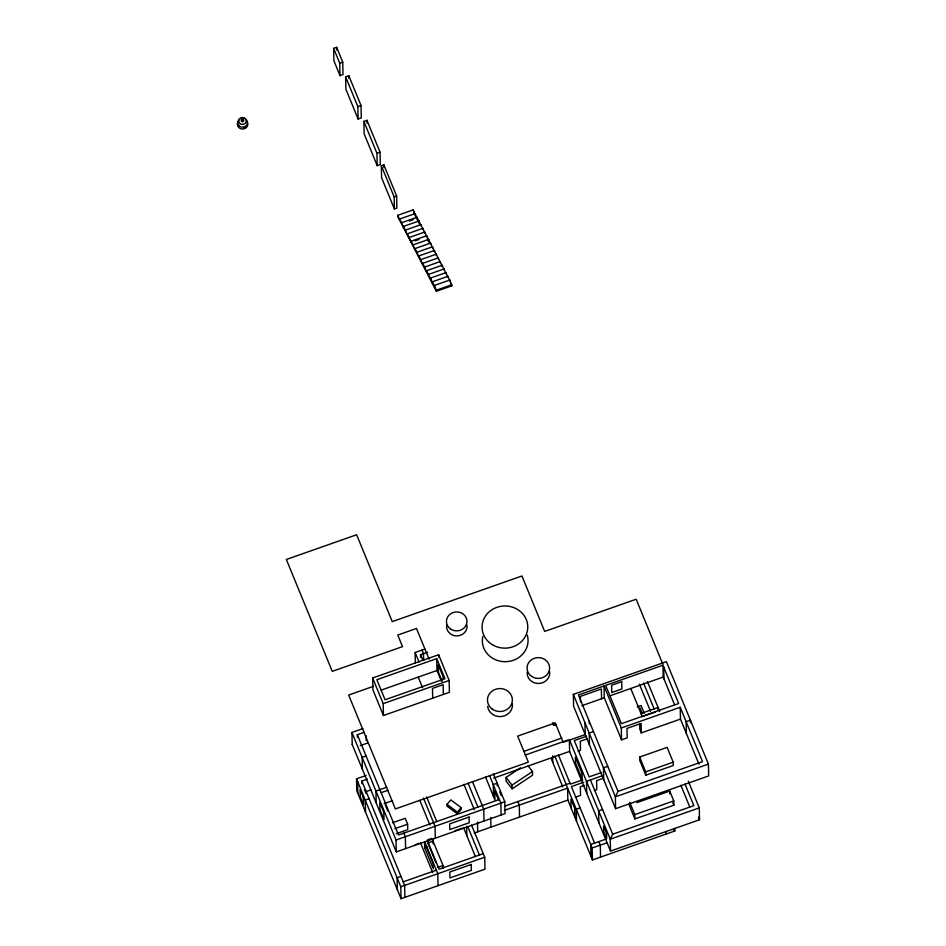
<?xml version="1.0" encoding="UTF-8"?>
<svg xmlns="http://www.w3.org/2000/svg" width="946" height="946" viewBox="0 0 946 946"><rect width="100%" height="100%" fill="white"/><g stroke="black" fill="none" stroke-linecap="round" stroke-linejoin="round"><path stroke-width="1.42" d="M241.396 120.875L242.259 119.61M241.833 120.095L242.081 121.041L243.027 120.591M242.448 121.123L242.578 120.426M242.117 120.225L242.696 119.752M243.169 120.13L242.649 121.112L243.051 120.189M242.744 121.135L242.259 119.728M241.869 120.769L242.365 119.858L241.892 120.296M243.122 120.804L242.614 119.693M243.607 120.71C243.441 123.075 239.882 120.922 242.105 119.693M680.221 707.265L680.47 719.102L641.305 732.89L641.104 723.453L626.973 728.42L627.174 737.856L621.534 739.843L621.286 727.994L680.221 707.265L702.535 761.66L618.022 791.388L615.361 796.828L615.61 808.676L708.672 775.933L708.424 764.096L666.398 661.656L573.347 694.399L573.595 706.236L615.61 808.676M685.01 784.104L693.844 805.649L612.689 834.206L610.241 839.208L610.489 851.081L699.52 819.756L699.26 807.884L688.321 781.207M446.985 804.313L450.875 799.914L461.163 807.648L461.199 809.445L457.32 813.832L447.032 806.098L446.985 804.313L457.285 812.046L457.32 813.832M457.285 812.046L461.163 807.648M528.211 766.012L532.492 771.51L532.574 775.2L512.129 788.822L506.122 781.136L506.051 777.446L520.477 767.821M512.129 788.822L512.046 785.121L532.492 771.51M333.642 48.364L336.646 47.3L342.748 62.164L343.008 74.568L339.992 75.621L333.903 60.757L333.642 48.364L339.732 63.228L339.992 75.621M339.732 63.228L342.748 62.164M345.621 76.827L348.802 75.715L361.029 105.514L361.289 117.907L358.108 119.03L345.881 89.231L345.621 76.827L357.848 106.626L358.108 119.03M357.848 106.626L361.029 105.514M363.879 121.407L366.977 120.319L380.044 152.176L380.304 164.569L377.206 165.656L364.139 133.8L363.879 121.407L376.946 153.264L377.206 165.656M376.946 153.264L380.044 152.176M381.333 165.692L383.828 164.817L396.646 196.035L396.894 208.096L394.399 208.971L381.593 177.753L381.333 165.692L394.151 196.91L394.399 208.971M394.151 196.91L396.646 196.035M397.722 215.333L413.213 209.894L415.164 214.647L415.14 213.583L399.661 219.023L399.673 220.087L397.722 215.333L397.746 216.398L436.343 291.273L451.821 285.834L449.847 280.004L434.368 285.456L434.391 286.52L432.44 281.766L447.919 276.315L449.87 281.068L449.847 280.004M401.589 222.712L417.068 217.273L419.019 222.026L418.995 220.962L403.516 226.413L403.54 227.478L399.661 219.023M409.346 221.057L413.213 219.697M405.444 230.103L420.923 224.651L422.874 229.405L422.85 228.341L407.371 233.792L407.395 234.856L403.516 226.413M409.299 237.481L424.778 232.03L426.729 236.784L426.705 235.72L411.226 241.171L411.25 242.235L407.371 233.792M415.117 240.875L418.995 239.515M413.154 244.86L428.633 239.409L430.584 244.163L430.56 243.098L415.081 248.55L415.105 249.614L411.226 241.171M417.009 252.239L432.488 246.8L434.439 251.553L434.427 250.489L418.936 255.928L418.96 256.993L415.081 248.55M420.864 259.618L436.354 254.178L438.305 258.932L438.282 257.868L422.791 263.319L422.815 264.383L418.936 255.928M424.73 267.009L440.209 261.557L442.16 266.311L442.137 265.247L426.658 270.698L426.681 271.762L422.791 263.319M428.585 274.387L444.064 268.936L446.015 273.69L445.992 272.625L430.513 278.077L430.536 279.141L426.658 270.698M436.343 291.273L436.319 290.209L451.798 284.77M415.353 663.051L415.128 652.492L424.754 649.11M420.603 657.375L420.544 654.738L427.616 652.243M372.653 677.975L438.625 654.762L449.161 680.446L449.409 692.295L383.437 715.507L372.901 689.823L372.653 677.975L383.189 703.658L383.437 715.507M436.733 658.641L376.851 679.713L385.081 699.78L444.963 678.708L436.733 658.641L436.981 670.489L441.368 681.191M373.611 686.252L348.672 695.026L395.393 808.925L528.341 762.145L517.663 736.106L555.207 722.898L563.177 742.338L585.219 734.581L584.971 722.744M381.214 690.107L436.981 670.489M383.189 703.658L449.161 680.446M352.231 744.49L351.912 732.452L362.921 728.574M357.387 737.336L357.328 734.687L364.222 732.275M360.237 745.637L368.207 742.835M366.078 756.02L362.152 757.403L362.401 769.287M621.286 727.994L604.045 685.945L578.455 694.955L618.022 791.388M662.969 665.215L605.665 685.377L621.38 723.69L678.684 703.517L662.969 665.215L663.217 677.052L674.498 704.569M471.534 825.042L484.73 857.218L484.979 869.161L401.045 898.7L356.772 790.785L356.524 778.842L366.114 775.472M361.892 783.69L361.833 781.041L367.332 779.102M581.885 705.681L604.293 697.793L604.045 685.945M610.052 695.771L663.217 677.052M552.606 722.839L553.647 725.369L556.402 724.4M366.114 791.566L371.494 789.673M386.796 787.214L375.94 791.033L376.189 802.906M381.12 792.677L388.037 790.241M369.106 798.743L365.251 800.091L365.499 812.046M637.237 706.887L641.092 705.527L644.261 713.272M524.202 751.266L561.806 738.034M384.135 803.58L392.436 800.659M640.619 713.662L658.085 707.513L658.144 710.162M525.16 755.085L567.967 740.02M593.473 731.554L589.204 733.067L589.453 744.904M586.555 736.213L574.257 740.541L589.169 776.867L601.538 772.515M641.885 716.737L655.424 711.983M587.241 738.791L580.312 741.226L580.501 750.308L578.101 751.148M493.646 778.132L569.598 751.408L569.374 740.86M392.448 822.772L405.207 818.278L407.631 824.179L407.738 829.666L396.256 833.71M394.86 828.672L407.631 824.179M499.37 799.512L398.491 835.011L357.328 734.687M504.797 801.747L505.046 813.619L396.291 851.885L396.043 840.013L504.797 801.747L493.363 773.887M607.746 766.343L603.477 767.845L603.725 779.693M639.65 757.048L667.131 747.375L673.197 762.169L673.268 765.503L645.787 775.176L639.721 760.383L639.65 757.048L645.716 771.841L645.787 775.176M505.034 806.075L570 783.205M582.712 779.835L570.391 784.175L558.306 754.695M583.824 782.2L571.384 786.575L594.573 843.111M602.791 775.554L586.485 781.301L586.733 793.174M504.36 810.367L567.6 788.124L592.172 848.03L592.433 859.973L674.794 830.99L674.735 828.329M427.45 839.906L431.613 838.452M603.312 778.286L596.595 780.651L596.784 789.638L594.336 790.501M415.081 844.754L419.137 843.335M454.979 830.754L462.346 828.164M584.238 785.381L580.359 786.741L580.548 795.385L575.452 797.182M427.521 843.111L433.055 841.171L443.035 865.484L443.095 868.239M424.659 847.77L424.553 842.768L433.185 863.816L433.292 868.806L424.659 847.77L427.438 846.788M645.716 771.841L673.197 762.169M474.183 833.024L567.848 800.068L567.6 788.124L554.758 755.949M580.123 807.884L576.268 809.244L576.516 821.199M708.424 764.096L615.361 796.828L573.347 694.399M400.962 876.386L397.107 877.746L397.355 889.701M437.49 867.435L443.035 865.484M602.567 809.54L598.629 810.923L598.877 822.795M403.197 881.849L436.354 870.178M483.276 853.67L439.133 869.197L427.403 840.616M636.871 802.622L669.733 791.057L673.765 800.895L673.859 805.2L634.884 818.917L628.771 804.029M401.045 898.7L400.797 886.757L484.73 857.218M634.884 818.917L634.79 814.601L673.765 800.895M605.807 839.161L590.718 844.471L590.966 856.426M699.26 807.884L610.241 839.208L569.35 739.536M592.172 848.03L607.261 842.72M242.105 119.586L243.63 120.674M242.921 119.704L243.157 121.384L241.455 120.922M506.051 777.446L512.046 785.121M415.862 217.001L419.929 224.793M427.391 239.078L429.425 242.98M450.462 283.232L451.821 285.834M662.768 664.045L636.173 599.232L544.671 631.431L521.932 575.984L392.259 621.605L356.63 534.75L286.354 559.476L332.259 671.353L402.523 646.626L397.781 635.05L416.488 628.463L429.07 659.114M680.47 719.102L698.952 764.167M647.502 681.711L659.74 711.546M643.576 683.095L654.159 708.909M698.42 817.096L699.52 819.756M639.366 684.112L650.505 711.274M680.836 785.215L689.669 806.749M639.993 707.785L642.228 713.249M630.745 688.487L642.133 716.217M672.854 802.74L673.859 805.2M641.305 732.89L639.768 729.141L639.65 723.749M445.992 272.625L447.458 276.197M673.848 828.684L674.794 830.99M442.137 265.247L444.088 270L444.064 268.936M438.282 257.868L440.233 262.621L440.209 261.557M434.427 250.489L436.366 255.243L436.354 254.178M430.56 243.098L432.511 247.864L432.488 246.8M426.705 235.72L428.656 240.473L428.633 239.409M422.85 228.341L424.801 233.094L424.778 232.03M418.995 220.962L420.946 225.716L420.923 224.651M415.14 213.583L417.091 218.337L417.068 217.273M415.188 215.712L413.213 209.894M604.293 697.793L621.534 739.843M434.368 285.456L436.319 290.209M430.513 278.077L432.464 282.83L432.44 281.766M629.8 802.421L634.79 814.601M590.41 779.918L612.689 834.206M569.598 751.408L610.489 851.081M598.83 841.621L600.296 845.168L600.544 857.123M551.388 759.082L562.799 786.906M567.848 800.068L592.433 859.973M517.84 801.569L519.295 805.117L519.543 817.06M499.736 791.885L501.321 795.752M489.496 775.448L500.86 803.13L501.108 815.003M498.447 799.701L494.746 790.702L494.947 799.985L485.464 776.867M442.149 681.274L438.424 672.18L438.27 664.813L443.059 676.496L443.118 679.441M421.999 650.079L423.489 653.698L423.631 660.296M420.544 654.738L422.756 660.107M472.444 781.585L483.749 809.149L484.009 821.022M415.128 652.492L419.043 662.034M468.057 783.134L477.872 807.068M463.942 784.364L474.301 809.634M418.227 677.088L422.614 687.789M467.679 826.402L479.421 855.018M463.575 827.738L475.199 856.071M426.634 796.934L436.733 821.542M423.465 798.057L435.054 826.284L435.302 838.156M419.788 800.363L429.886 824.971M427.876 843.111L435.964 862.835M424.683 841.739L437.809 873.726L438.057 885.681M420.485 842.851L432.712 872.65M403.859 833.107L405.349 836.737L405.598 848.609M385.247 804.857L387.801 811.077M351.912 732.452L396.043 840.013M352.16 744.325L396.291 851.885M361.833 781.041L404.651 885.397L404.9 897.34M364.47 789.532L366.09 793.458M356.524 778.842L400.797 886.757M690.45 722.791L690.403 720.154L686.122 721.668L686.37 733.505M673.8 828.672L673.848 831.321M669.733 791.057L669.792 793.931M663.737 667.096L663.986 678.932M665.972 831.416L666.031 834.076M601.561 698.751L601.36 688.995L580.371 696.386L580.489 701.956M589.24 721.23L589.299 723.867M574.849 817.131L574.671 808.369L570.876 799.134L571.065 807.896M553.599 723.063L553.647 725.369M552.641 755.83L552.771 762.464M497.241 785.842L497.182 783.205L493.256 784.589L493.505 796.461M490.702 817.379L490.915 827.135M477.494 822.027L477.695 831.794M466.615 826.331L466.804 835.625M447.919 276.315L447.943 277.379M443.355 694.423L443.154 684.679L432.488 688.428L432.7 698.172M438.625 654.762L438.684 657.399M433.02 839.031L433.114 843.927M383.828 164.817L383.887 167.489M366.977 120.319L367.036 123.075M366.137 735.681L366.244 740.742M348.802 75.715L348.861 78.471M357.6 781.443L357.848 793.398M336.646 47.3L336.705 50.055M527.3 635.133A22.858 21.084 -1.2 0 1 505.885 661.68A22.858 21.084 -1.2 0 1 482.791 636.481M466.969 625.129A10.264 9.46 -1.2 0 1 456.871 635.913A10.264 9.46 -1.2 0 1 446.63 625.294M549.579 671.376A11.281 10.406 -1.2 0 1 538.759 683.461A11.281 10.406 -1.2 0 1 527.229 672.027M512.389 703.789A12.452 11.482 -1.2 0 1 501.415 716.524A12.452 11.482 -1.2 0 1 487.651 706.437M246.871 121.301A5.274 4.872 -1.2 0 1 243.11 128.999A5.274 4.872 -1.2 0 1 237.777 122.164M243.347 118.167A4.907 4.529 -1.2 0 1 246.599 125.179A4.907 4.529 -1.2 0 1 238.333 124.967A4.907 4.529 -1.2 0 1 242.058 118.132M245.109 127.391A4.328 3.985 -1.2 0 1 244.115 127.887M239.066 126.492A4.328 3.985 -1.2 0 1 238.534 125.582M621.735 681.664L611.624 685.223L611.778 692.519L621.889 688.96L621.735 681.664M469.11 817.037L449.681 823.871L449.799 829.571L469.228 822.736L469.11 817.037M471.226 864.467L449.811 872.011L449.929 877.935L471.345 870.403L471.226 864.467M582.038 773.367L575.416 757.202L575.535 762.949L582.157 779.102L582.038 773.367M606.54 833.438L603.56 826.165L603.666 831.439L606.658 838.712L606.54 833.438M383.863 812.46L379.784 802.504L379.925 809.717L384.017 819.685L383.863 812.46M363.311 797.443L360.083 789.579L360.237 796.78L363.453 804.644L363.311 797.443M493.434 645.326A22.858 21.084 -1.2 0 0 527.773 627.044A22.858 21.084 -1.2 0 0 493.552 608.798A22.858 21.084 -1.2 0 0 493.434 645.326M531.723 676.473A11.281 10.406 -1.2 0 0 549.555 669.058A11.281 10.406 -1.2 0 0 533.733 658.534A11.281 10.406 -1.2 0 0 531.723 676.473M492.157 709.039A12.452 11.482 -1.2 0 0 512.224 701.707A12.452 11.482 -1.2 0 0 495.373 689.35A12.452 11.482 -1.2 0 0 492.157 709.039M450.509 628.96A10.264 9.46 -1.2 0 0 466.886 622.551A10.264 9.46 -1.2 0 0 452.72 612.689A10.264 9.46 -1.2 0 0 450.509 628.96M240.142 123.63A3.749 3.453 -1.2 0 0 246.208 121.502A3.749 3.453 -1.2 0 0 241.195 117.73A3.749 3.453 -1.2 0 0 240.142 123.63"/></g></svg>
